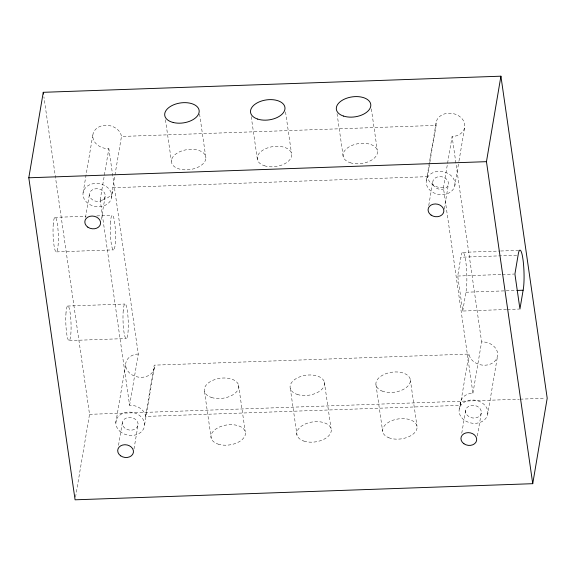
<?xml version="1.0" encoding="UTF-8"?>
<svg xmlns="http://www.w3.org/2000/svg" width="576" height="576" viewBox="0 0 576 576"><rect width="100%" height="100%" fill="white"/><g stroke="black" fill="none" stroke-linecap="round" stroke-linejoin="round"><path stroke-width="0.43" stroke-dasharray="2.88 2.16" d="M83.095 192.557L92.923 134.431M85.507 217.526L89.532 193.702M100.174 199.922L108.85 148.637A14.472 11.592 9.6 0 1 92.873 137.47A14.472 11.592 9.6 0 1 105.494 125.302A14.472 11.592 9.6 0 1 121.471 136.462L436.118 125.381A14.472 11.592 9.6 0 1 448.74 113.206A14.472 11.592 9.6 0 1 464.724 124.373A14.472 11.592 9.6 0 1 452.095 136.541L443.419 187.826L472.932 393.178A14.472 11.592 9.6 0 0 460.31 405.346L145.541 416.434L145.303 414.842A14.472 11.592 9.6 0 0 131.479 405.295L129.614 405.367L100.174 199.922A14.472 11.592 9.6 0 0 112.802 187.747L121.471 136.462M101.268 219.42L105.149 196.481A7.934 6.35 9.6 0 0 94.428 188.986A7.934 6.35 9.6 0 0 92.448 199.807A7.934 6.35 9.6 0 0 105.149 196.481M111.593 197.626A14.472 11.592 9.6 0 0 92.023 183.953A14.472 11.592 9.6 0 0 88.416 203.695A14.472 11.592 9.6 0 0 111.593 197.626L112.745 190.786M75.528 497.167L89.539 414.331L43.898 96.761M115.805 422.82L125.64 364.694M118.519 445.327L122.4 422.388M129.614 405.367L138.29 354.082L108.85 148.637M133.985 448.985L138.017 425.16A7.934 6.35 9.6 0 0 127.289 417.665A7.934 6.35 9.6 0 0 125.316 428.486A7.934 6.35 9.6 0 0 138.017 425.16M145.541 416.434L154.217 365.148L468.986 354.06A14.472 11.592 9.6 0 0 484.963 365.22A14.472 11.592 9.6 0 0 497.585 353.052A14.472 11.592 9.6 0 0 481.608 341.885L452.095 136.541M144.605 424.728L154.44 366.602L154.217 365.148M426.341 180.468L436.169 122.342M443.419 187.826A14.472 11.592 9.6 0 1 427.442 176.666L429.689 163.404M429.833 162.518L436.118 125.381M428.753 205.438L432.778 181.613M444.218 209.095L448.394 184.385A7.934 6.35 9.6 0 0 437.674 176.897A7.934 6.35 9.6 0 0 435.694 187.718A7.934 6.35 9.6 0 0 448.394 184.385M454.838 185.53A14.472 11.592 9.6 0 0 435.269 171.857A14.472 11.592 9.6 0 0 431.662 191.606A14.472 11.592 9.6 0 0 454.838 185.53L458.856 161.755M459.007 160.877L464.666 127.404M506.534 309.499L462.737 311.04L457.704 276.041L460.886 257.234L517.198 255.247M462.737 311.04L465.912 292.234A21.751 3.24 88 0 0 465.71 261.058A21.751 3.24 88 0 0 460.886 257.234M459.202 409.147L460.361 402.307M460.31 405.346L468.986 354.06M461.765 433.231L465.646 410.292M472.932 393.178L481.608 341.885M477.382 436.01L481.262 413.071A7.934 6.35 9.6 0 0 470.534 405.576A7.934 6.35 9.6 0 0 468.562 416.398A7.934 6.35 9.6 0 0 481.262 413.071M487.699 414.216A14.472 11.592 9.6 0 0 468.13 400.543A14.472 11.592 9.6 0 0 464.53 420.286A14.472 11.592 9.6 0 0 487.699 414.216L497.534 356.09M138.29 354.082L136.426 354.161A14.472 11.592 9.6 0 0 125.834 366.732A14.472 11.592 9.6 0 0 141.178 377.323A14.472 11.592 9.6 0 0 154.44 366.602M112.802 187.747L427.442 176.666M54.814 217.375L86.098 216.274M96.826 215.899L112.025 215.359M56.563 251.885L113.774 249.869M463.19 252.324L499.838 251.035M500.731 250.999L519.502 250.344M457.704 276.041L501.502 274.493M502.394 274.464L514.015 274.054M67.558 306.05L124.769 304.034M465.912 292.234L515.974 290.47M507.427 309.463L519.048 309.06M69.307 340.553L126.518 338.544M89.539 414.331L519.329 399.19M520.229 399.161L545.4 398.275M371.347 108.914L377.294 150.3M410.321 379.706L417.024 426.377M337.039 113.63L343.246 156.78M375.955 384.732L382.658 431.402M285.538 111.938L291.485 153.324M324.353 382.003L331.056 428.674M251.23 116.654L257.429 159.804M290.297 388.483L297.007 435.154M199.57 113.983L205.898 158.011A17.366 10.073 -8.2 0 1 179.935 169.171A17.366 10.073 -8.2 0 1 180.108 151.582A17.366 10.073 -8.2 0 1 205.898 158.011M238.536 385.027L245.246 431.698M165.449 119.772L171.396 161.165M204.487 391.507L211.19 438.178M66.038 312.43A17.366 2.585 88 0 0 68.63 340.452A17.366 2.585 88 0 0 70.632 317.016A17.366 2.585 88 0 0 66.038 312.43M53.294 223.762A17.366 2.585 88 0 0 55.886 251.784A17.366 2.585 88 0 0 57.888 228.348A17.366 2.585 88 0 0 53.294 223.762M388.757 437.717A17.366 10.073 -8.2 0 0 416.83 429.041A17.366 10.073 -8.2 0 0 393.941 419.918A17.366 10.073 -8.2 0 0 388.757 437.717M303.948 441.101A17.366 10.073 -8.2 0 0 331.193 431.309A17.366 10.073 -8.2 0 0 306.95 423.331A17.366 10.073 -8.2 0 0 303.948 441.101M218.138 444.125A17.366 10.073 -8.2 0 0 245.383 434.333A17.366 10.073 -8.2 0 0 221.141 426.355A17.366 10.073 -8.2 0 0 218.138 444.125M119.945 431.33A14.472 11.592 9.6 0 0 144.086 427.709A14.472 11.592 9.6 0 0 126.598 412.286A14.472 11.592 9.6 0 0 119.945 431.33M382.054 391.046A17.366 10.073 -8.2 0 0 410.126 382.37A17.366 10.073 -8.2 0 0 387.23 373.248A17.366 10.073 -8.2 0 0 382.054 391.046M297.238 394.43A17.366 10.073 -8.2 0 0 324.49 384.638A17.366 10.073 -8.2 0 0 300.247 376.661A17.366 10.073 -8.2 0 0 297.238 394.43M211.428 397.454A17.366 10.073 -8.2 0 0 238.673 387.662A17.366 10.073 -8.2 0 0 214.438 379.685A17.366 10.073 -8.2 0 0 211.428 397.454M264.377 165.751A17.366 10.073 -8.2 0 0 291.622 155.959A17.366 10.073 -8.2 0 0 267.379 147.982A17.366 10.073 -8.2 0 0 264.377 165.751M350.186 162.727A17.366 10.073 -8.2 0 0 377.431 152.935A17.366 10.073 -8.2 0 0 353.189 144.958A17.366 10.073 -8.2 0 0 350.186 162.727M123.25 310.421A17.366 2.585 88 0 0 125.834 338.443A17.366 2.585 88 0 0 127.836 315A17.366 2.585 88 0 0 123.25 310.421M110.506 221.746A17.366 2.585 88 0 0 113.09 249.768A17.366 2.585 88 0 0 115.092 226.332A17.366 2.585 88 0 0 110.506 221.746"/><path stroke-width="0.86" d="M28.8 177.79L43.258 92.311L500.918 76.19L547.2 398.21L532.742 483.689L75.082 499.81L28.8 177.79L486.461 161.669L500.918 76.19M523.123 290.218L519.941 309.024L514.908 274.025L518.09 255.218A21.751 3.24 88 0 1 522.922 259.042A21.751 3.24 88 0 1 523.123 290.218L516.866 290.441M486.461 161.669L532.742 483.689M43.258 92.311L43.517 94.09M463.932 443.75A7.934 6.35 9.6 0 0 476.633 440.424A7.934 6.35 9.6 0 0 465.912 432.929A7.934 6.35 9.6 0 0 463.932 443.75M120.686 455.839A7.934 6.35 9.6 0 0 133.387 452.513A7.934 6.35 9.6 0 0 122.666 445.025A7.934 6.35 9.6 0 0 120.686 455.839M87.826 227.16A7.934 6.35 9.6 0 0 100.526 223.834A7.934 6.35 9.6 0 0 89.798 216.338A7.934 6.35 9.6 0 0 87.826 227.16M431.071 215.071A7.934 6.35 9.6 0 0 443.772 211.738A7.934 6.35 9.6 0 0 433.044 204.25A7.934 6.35 9.6 0 0 431.071 215.071M173.225 122.501A17.366 10.073 -8.2 0 0 199.188 111.341A17.366 10.073 -8.2 0 0 173.405 104.911A17.366 10.073 -8.2 0 0 173.225 122.501M257.666 119.081A17.366 10.073 -8.2 0 0 284.911 109.289A17.366 10.073 -8.2 0 0 260.676 101.311A17.366 10.073 -8.2 0 0 257.666 119.081M343.476 116.057A17.366 10.073 -8.2 0 0 370.728 106.265A17.366 10.073 -8.2 0 0 346.486 98.287A17.366 10.073 -8.2 0 0 343.476 116.057"/></g></svg>
